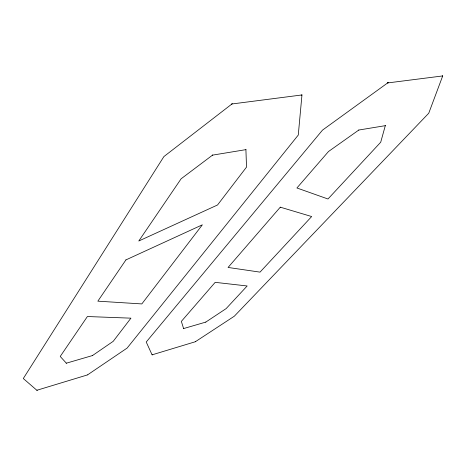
<?xml version="1.0" encoding="UTF-8"?>
<svg xmlns="http://www.w3.org/2000/svg" width="466" height="466" viewBox="0 0 466 466"><rect width="100%" height="100%" fill="white"/><g stroke="black" fill="none" stroke-linecap="round" stroke-linejoin="round"><path stroke-width="0.7" d="M385.335 125.558L380.71 142.229L327.971 198.994L296.918 187.979L328.507 151.514L358.826 130.026M442.397 75.731L442.7 75.935L428.749 113.226L234.311 316.216L195.44 341.671M92.478 355.564L113.209 341.322L130.934 318.162L87.392 316.531L60.225 356.455L66.393 363.224M87.602 374.839L127.102 348.085L298.269 135.07L301.98 94.767L301.665 95.116M205.739 322.117L226.126 308.614L247.161 285.973L215.181 282.344L181.361 321.383L183.604 328.612M387.881 82.907L388.12 82.593L322.484 130.136L146.225 342.015L152.091 354.842L152.464 354.818M245.908 149.644L246.52 167.108L217.54 204.982L138.781 241.009L181.111 178.793L212.746 154.974M232.383 103.638L163.898 156.576L23.3 378.526L36.855 390.269L37.332 390.223M195.405 341.724L152.091 354.842M87.573 374.891L36.855 390.269M387.98 82.779L387.636 82.936L442.7 75.935M183.418 328.617L205.832 322.088M66.155 363.241L92.588 355.529M358.709 130.043L385.504 125.634M212.286 155.172L246.048 149.621M231.375 104.052L301.793 94.971M125.925 259.9L97.843 301.17L141.833 303.919L202.366 224.81L125.925 259.9M280.293 207.172L228.072 267.455L260.016 272.132L311.667 216.539L280.293 207.172"/></g></svg>
